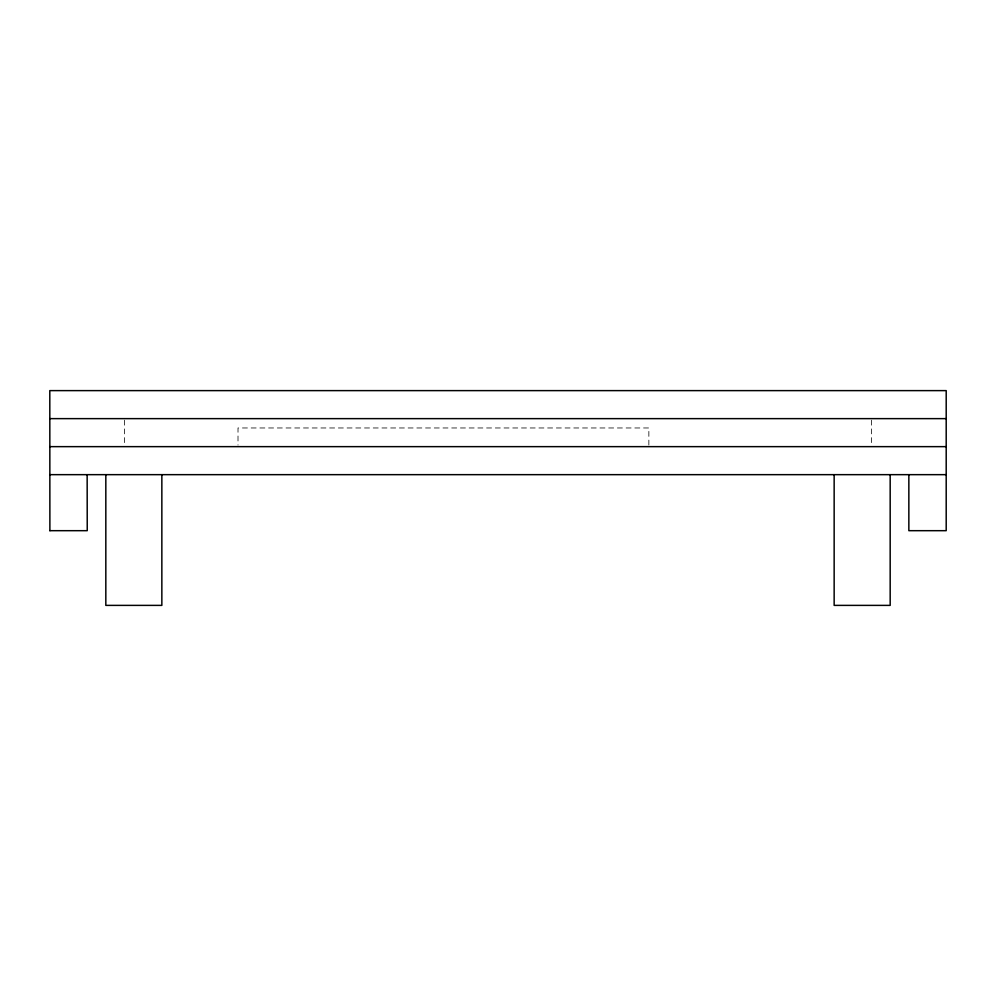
<?xml version="1.0" encoding="UTF-8"?>
<svg xmlns="http://www.w3.org/2000/svg" width="996" height="996" viewBox="0 0 996 996"><rect width="100%" height="100%" fill="white"/><g stroke="black" fill="none" stroke-linecap="round" stroke-linejoin="round"><path stroke-width="0.75" stroke-dasharray="4.98 3.74" d="M871.5 420.188L871.5 445.088M648.857 445.088L648.857 427.969L238.007 427.969L238.007 445.088M124.5 420.188L124.5 445.088"/><path stroke-width="1.49" d="M49.8 418.631L946.2 418.631M49.8 446.644L946.2 446.644M49.8 474.656L946.2 474.656M49.8 530.681L87.237 530.681L87.15 474.656M908.85 474.656L908.85 530.681L946.2 530.681L946.2 390.619L49.8 390.619L49.887 530.681M890.175 474.656L890.175 605.381L834.15 605.381L834.15 474.656M161.85 474.656L161.85 605.381L105.825 605.381L105.825 474.656"/></g></svg>
